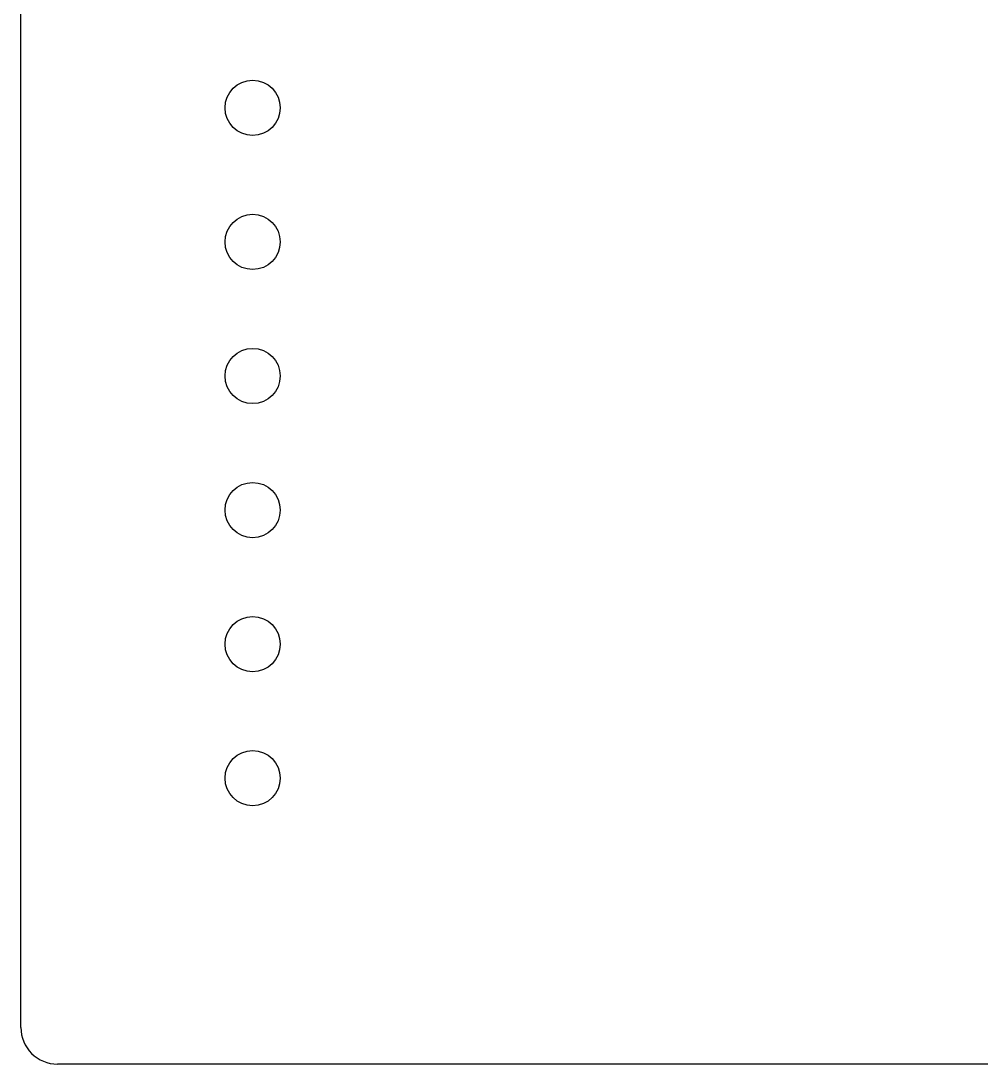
# Model space of a CAD drawing. Header units: inches. Extents: x 1 to 23.7, y 0.3 to 16.9.
# Drawn here: x 1.441 to 4.051, y 1.331 to 4.165 of the extents above; entities that cross this region are included whole.
import ezdxf

# ---------------------------------------------------------------- set-up
doc = ezdxf.new("R2010")
doc.units = ezdxf.units.IN
doc.header["$MEASUREMENT"] = 0
doc.layers.add('3.0_____DWG', color=7, linetype='Continuous')

msp = doc.modelspace()

# ---------------------------------------------------------------- linework, layer by layer
at = {"layer": '3.0_____DWG'}
for p, q in [((1.4408, 1.4307), (1.4408, 6.9)), ((8.9, 1.3307), (1.5408, 1.3307))]:
    msp.add_line(p, q, dxfattribs=at)
for centre in [(2.0707, 3.9291), (2.0707, 3.5648), (2.0707, 3.2005), (2.0707, 2.8361), (2.0707, 2.4718), (2.0707, 2.1078)]:
    msp.add_circle(centre, 0.075, dxfattribs=at)
msp.add_arc((1.5408, 1.4307), 0.1, 180, 270, dxfattribs=at)

doc.saveas('drawing.dxf')
